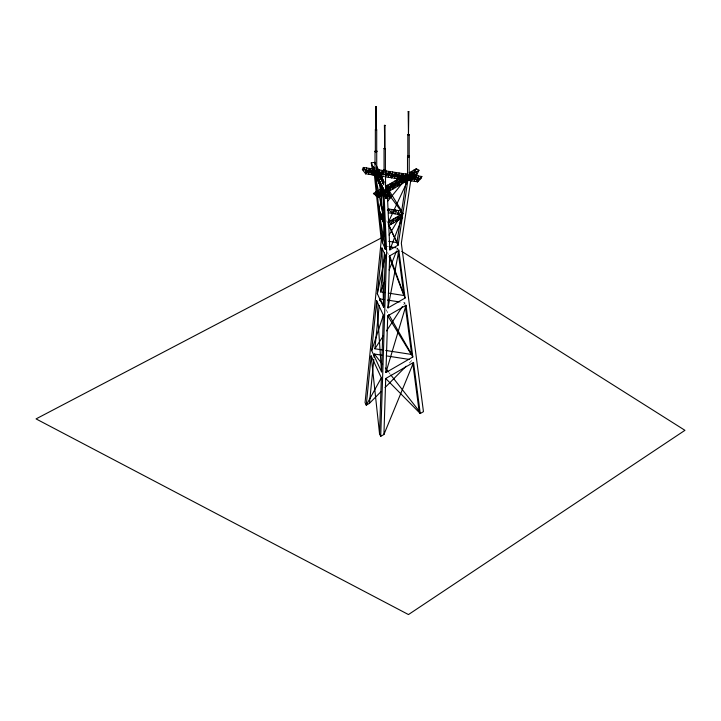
<?xml version="1.0" encoding="UTF-8"?>
<svg xmlns="http://www.w3.org/2000/svg" width="721" height="721" viewBox="0 0 721 721"><rect width="100%" height="100%" fill="white"/><g stroke="black" fill="none" stroke-linecap="round" stroke-linejoin="round"><path stroke-width="0.54" stroke-dasharray="3.6 2.7" d="M396.856 250.124L397.677 248.042L397.938 250.034M403.643 304.641L404.869 302.766L400.515 302.09M409.249 363.06L412.367 359.905M385.122 246.095L388.259 246.582M396.081 247.799L400.84 250.8M388.817 372.433L390.187 374.19M385.996 309.615L388.231 313.518M386.771 220.833L387.7 222.816M387.519 252.404L388.322 254.504M404.869 302.766L405.094 304.541"/><path stroke-width="1.08" d="M385.492 184.765L401.687 211.019L398.362 214.371L395.189 210.009L391.863 213.371L391.936 209.514M395.108 213.867L395.189 210.009M398.362 214.371L398.434 210.514M383.923 434.502L385.726 378.498L413.548 362.429L383.923 434.502L380.715 436.358L379.543 433.826L381.346 377.822L371.162 355.877L366.25 405.175L369.449 403.318L381.157 391.485M381.535 371.856L383.356 315.185L376.659 300.747L371.685 350.622L381.535 371.856L376.659 300.747M383.608 307.227L385.284 255.198L381.914 247.952L377.353 293.744L383.608 307.227L381.914 247.952M380.715 436.358L386.645 251.755L384.05 194.111M385.915 372.532L387.736 315.861L406.04 305.289L412.827 356.994L385.915 372.532L406.04 305.289M387.988 307.903L389.664 255.874L398.848 250.566L405.085 298.034L387.988 307.903L398.848 250.566M369.449 403.318L373.829 359.446M374.046 357.246L374.37 354.029L381.968 355.201M382.454 349.946L374.893 348.775L379.192 305.641M379.688 300.612L379.859 298.9L384.212 299.566M385.005 292.582L380.562 291.897L384.455 252.846M384.834 248.988L385.122 246.095L385.924 248.204M382.445 242.698L384.356 224.474L379.399 213.786L385.474 249.232L382.445 242.698L375.344 175.365L378.552 173.509L383.761 181.953M376.353 173.175L406.653 177.862L396.965 242.598L398.136 245.122L389.854 249.908L387.258 192.264L385.05 191.921M387.781 201.114L406.653 177.862L407.825 180.385L398.136 245.122L388.736 225.159M411.033 178.538L401.336 243.274L423.461 411.673L420.253 413.53L385.726 378.498M377.353 293.744L385.284 255.198M375.344 175.365L384.203 221.113L383.617 222.888L382.463 217.354L381.878 219.13L380.724 213.605L380.138 215.381L378.985 209.856L382.878 191.588L382.968 187.947L373.451 193.444L378.507 197.32L416.576 175.338L418.955 170.264L416.287 168.723L409.149 172.842M371.685 350.622L383.356 315.185M389.854 249.908L402.291 217.327M380.562 291.897L384.635 281.451M389.115 269.969L396.451 251.169M375.704 106.6L376.344 106.645L376.074 129.942L375.704 106.6L376.344 106.645M375.353 129.717L376.695 129.798L376.695 151.392L375.956 151.743L375.353 151.311L375.353 129.717L376.695 129.798M375.704 129.744L376.344 129.78M384.41 125.4L385.041 125.346L384.78 148.697L384.41 125.355L385.032 125.445M375.353 151.311L376.695 151.392M384.05 148.472L385.402 148.553L385.402 170.147L384.654 170.489L384.059 170.165L384.05 148.472L385.402 148.553M384.41 148.49L385.05 148.526M384.059 170.165L384.617 169.714M408.185 111.674L408.825 111.62L408.474 134.971L408.185 111.629L408.825 111.665M407.834 134.746L409.177 134.827L409.177 156.421L408.428 156.763L407.834 156.34L407.834 134.746L409.177 134.827M408.185 134.764L408.825 134.8M407.834 156.34L408.392 155.988M407.825 180.385L388.583 221.789L391.17 224.231L393.342 219.04L395.928 221.482L398.1 216.291L400.687 218.733L402.859 213.551L387.258 192.264M384.041 176.618L365.619 173.77L362.375 169.57L363.348 167.461L374.172 169.138M365.619 170.066L365.619 173.77L366.601 171.661L369.846 168.462L373.099 172.67L375.046 170.751M421.857 176.51L420.875 178.619L417.63 181.818L414.377 177.609L411.123 180.809L407.879 176.609L404.625 179.808L401.372 175.6L398.127 178.799L394.874 174.59L391.62 177.79L388.376 173.59L385.122 176.789L417.63 181.818L418.604 179.709L421.857 176.51L408.852 174.5L412.106 178.7L415.35 175.5L418.604 179.709L408.852 178.204M384.023 192.255L382.878 191.588L375.83 195.77L378.21 190.695L380.589 193.03L380.589 189.326M373.451 193.444L378.507 197.32L382.968 187.947M380.886 195.941L380.886 192.237L383.266 194.571L385.645 189.497L388.024 191.822L390.403 186.748L392.783 189.073L395.162 183.999L397.541 186.324L399.921 181.25L402.3 183.576L404.679 178.502L407.059 180.836L409.438 175.753L411.817 178.087L416.287 168.723M406.77 174.212L404.391 179.286L402.003 176.96L399.623 182.034L397.244 179.709L394.865 184.783L392.485 182.458L390.106 187.532L387.727 185.207L385.347 190.281L406.77 177.916L406.77 174.212L385.347 186.577M413.908 170.093L413.908 173.797L411.529 171.463L409.149 176.546L413.908 173.797L416.576 175.338L416.576 171.634M373.018 170.336L373.018 166.641L373.884 172.22L374.758 170.39L375.623 175.969L376.497 174.14L377.371 179.718L378.237 177.898L379.111 183.476L379.985 181.647L380.85 187.226L381.724 185.405L382.599 190.984L383.464 189.154L384.338 194.733L385.203 192.913L386.077 198.491L389.728 197.924L390.602 196.094L385.375 184.837L386.24 190.416L387.114 188.596L387.988 194.174L388.853 192.345L389.728 197.924L385.375 188.541M377.534 171.652L378.408 169.823L379.273 175.401L380.147 173.581L381.021 179.159L381.887 177.33L382.761 182.909L383.635 181.088L376.668 166.073L377.534 171.652L377.534 167.948M371.27 162.883L372.144 168.462L386.077 198.491L386.952 196.662L371.27 162.883L374.92 162.324L375.208 164.181M381.346 377.822L366.25 405.175L365.069 402.642L381.265 240.174L374.172 172.833L366.601 171.661L363.348 167.461M389.088 235.055L401.119 214.804L388.61 212.866L388.691 209.009L401.687 211.019M374.893 348.775L383.455 335.625M386.51 330.93L402.417 306.515M384.095 210.622L382.184 207.999L383.581 206.278M385.059 387.538L406.13 366.223M387.357 210.352L388.691 209.009L391.863 213.371M365.619 173.77L368.873 170.571L372.126 174.779L375.371 171.58L378.624 175.78L381.878 172.58L383.824 175.104M377.002 170.309L379.597 173.671L382.851 170.48L384.149 172.157M407.554 175.78L405.608 177.699L402.354 173.491L399.101 176.69L395.856 172.49L392.603 175.69L389.349 171.481L386.105 174.68L386.105 170.976M373.199 174.942L375.596 173.554M376.128 194.985L418.955 170.264M388.583 221.789L402.859 213.551M389.151 225.394L402.706 217.571M380.886 238.191L36.05 418.901L408.465 614.562L684.95 430.32L401.786 251.404M372.144 168.462L374.884 168.038M375.064 174.049L374.758 170.39M376.984 173.752L378.552 173.509L385.411 238.606M386.952 196.662L390.602 196.094M376.353 169.471L406.653 174.158M362.375 169.57L384.041 172.914M385.122 173.085L420.875 178.619M382.184 207.999L384.356 208.333M388.736 241.328L396.965 242.598L388.159 223.807M389.304 246.744L395.586 247.718M388.34 293.096L403.913 295.511L398.073 251.034M387.474 300.071L399.425 301.919M385.699 350.451L411.655 354.462L405.328 306.317M386.312 355.877L409.113 359.4M406.653 177.862L407.798 178.52A0.991 0.577 0 0 0 407.798 179.331A0.991 0.577 0 0 0 409.204 179.331L409.438 175.753M374.172 172.833L375.326 173.5A0.991 0.577 0 0 0 375.326 174.311A0.991 0.577 0 0 0 376.723 174.311L376.948 174.437M416.576 175.338L414.196 173.013L414.196 176.708M374.37 354.029L382.626 364.547M385.375 368.052L388.123 371.558M390.881 375.064L419.081 410.997L420.253 413.53L413.548 362.429M387.736 315.861L412.827 356.994M379.859 298.9L383.77 305.722M388.79 314.491L411.655 354.462M382.599 211.938L384.455 215.894M376.668 169.777L383.635 184.783L383.635 181.088L383.923 182.945M378.985 209.856L384.203 221.113M389.124 256.613L403.913 295.511M389.664 255.874L405.085 298.034M412.809 363.249L419.081 410.997M371.162 355.877L379.543 433.826M383.338 219.238L383.617 222.888M382.463 217.354L382.743 221.005M381.589 215.48L381.878 219.13M380.724 213.605L381.003 217.255M379.85 211.731L380.138 215.381M400.479 214.921L400.687 218.733M398.1 216.291L398.307 220.112M395.721 217.67L395.928 221.482M393.342 219.04L393.549 222.852M390.962 220.419L391.17 224.231M382.878 191.588L385.474 249.232M418.604 176.005L418.604 179.709M417.63 178.114L417.63 181.818M415.35 175.5L415.35 179.205M414.377 177.609L414.377 181.313M412.106 175.005L412.106 178.7M411.817 174.383L411.817 178.087M411.529 171.463L411.529 175.167M411.123 177.105L411.123 180.809M409.204 156.781L409.204 179.331A0.991 0.577 0 0 0 409.204 178.52M407.879 176.609L407.879 180.304M407.509 156.376L407.509 178.925M407.059 177.132L407.059 180.836M405.608 173.995L405.608 177.699M404.625 176.104L404.679 182.206M404.391 175.591L404.391 179.286M402.354 173.491L402.354 177.195M402.3 179.88L402.3 183.576M402.003 176.96L402.003 180.665M401.372 175.6L401.372 179.304M399.921 181.25L399.921 184.955M399.623 178.33L399.623 182.034M399.101 172.986L399.101 176.69M398.127 175.095L398.127 178.799M397.541 182.62L397.541 186.324M397.244 179.709L397.244 183.413M395.856 172.49L395.856 176.185M395.162 183.999L395.162 187.703M394.874 174.59L394.874 178.294M394.865 181.079L394.865 184.783M392.783 185.369L392.783 189.073M392.603 171.986L392.603 175.69M392.485 182.458L392.485 186.153M391.62 174.094L391.62 177.79M390.403 186.748L390.403 190.443M390.106 183.828L390.106 187.532M389.728 194.219L389.728 197.924M389.349 171.481L389.349 175.185M388.853 192.345L388.853 196.049M388.376 173.59L388.376 177.294M388.024 188.118L387.988 194.174M387.727 185.207L387.727 188.902M387.114 188.596L387.114 192.291M386.24 186.712L386.24 190.416M386.077 194.787L386.077 198.491M385.645 189.497L385.645 193.192L385.429 170.507M385.203 192.913L385.203 196.608M384.338 191.029L384.338 194.733M383.464 189.154L383.464 192.858M383.266 190.867L383.266 194.571M382.851 170.48L382.851 174.176M382.761 179.205L382.761 182.909M382.599 187.28L382.599 190.984M381.878 172.58L381.878 176.284M381.887 177.33L381.887 181.034M381.724 185.405L381.724 189.109M381.021 175.455L381.021 179.159M380.85 183.531L380.85 187.226M380.147 173.581L380.147 177.285M379.985 181.647L379.985 185.351M379.597 169.976L379.597 173.671M379.273 171.706L379.273 175.401M379.111 179.772L379.111 183.476M378.624 172.085L378.624 175.78M378.507 193.616L378.507 197.32M378.408 169.823L378.408 173.527M378.237 177.898L378.237 181.602M378.21 190.695L378.21 194.4M377.371 176.023L377.371 179.718M376.723 151.761L376.723 174.311A0.991 0.577 0 0 0 376.723 173.5M376.497 174.14L376.497 177.844M375.83 192.074L375.83 195.77M375.623 172.265L375.623 175.969M375.371 171.58L375.371 175.275M375.028 151.356L375.028 173.905M373.884 168.516L373.884 172.22M373.099 168.966L373.099 172.67M372.126 171.075L372.126 174.779M369.846 168.462L369.846 172.166M368.873 170.571L368.873 174.275M366.601 167.966L366.601 171.661M409.204 155.97A0.991 0.577 0 0 1 408.996 156.872A0.991 0.577 0 0 1 407.545 156.529A0.991 0.577 0 0 1 408.501 155.808M385.429 169.696A0.991 0.577 0 0 1 385.221 170.598A0.991 0.577 0 0 1 383.77 170.255A0.991 0.577 0 0 1 384.726 169.534M385.429 192.255A0.991 0.577 0 0 1 385.483 193.021A0.991 0.577 0 0 1 384.158 193.129A0.991 0.577 0 0 1 383.869 192.372M375.326 151.761A0.991 0.577 0 0 0 376.984 151.5A0.991 0.577 0 0 0 375.767 150.797A0.991 0.577 0 0 0 375.326 151.761"/></g></svg>
